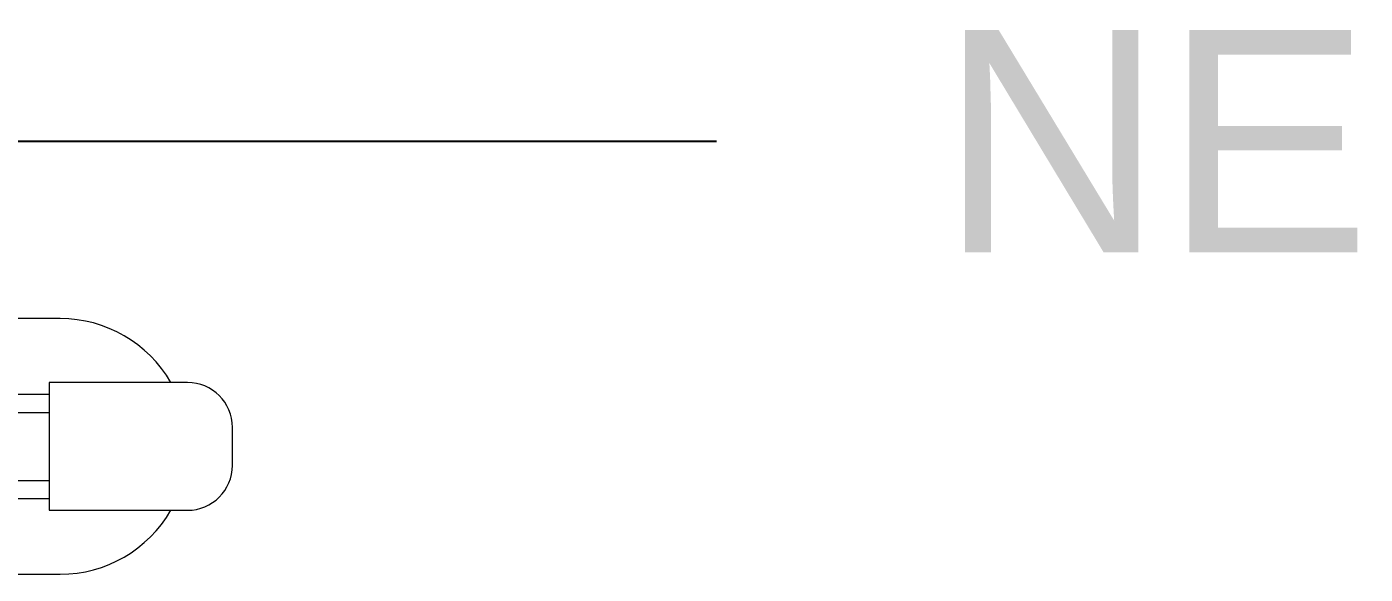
# Model space of a CAD drawing. Header units: metres. Extents: x 81 to 650, y -25 to 177.
# Drawn here: x 254.75 to 260.58, y 73.43 to 75.81 of the extents above; entities that cross this region are included whole.
import ezdxf

# ---------------------------------------------------------------- set-up
doc = ezdxf.new("R2010")
doc.units = ezdxf.units.M
doc.styles.get("Standard").update_dxf_attribs({"font": 'arial.ttf'})

msp = doc.modelspace()

# ---------------------------------------------------------------- linework, layer by layer
at = {"linetype": 'ByBlock', "lineweight": -2, "transparency": 33554687}
for p, q in [((252.9762, 75.3171), (255.0701, 75.3171)), ((255.0701, 75.3171), (257.753, 75.3171))]:
    msp.add_line(p, q, dxfattribs=at)
at = {"lineweight": 0, "transparency": 33554687}
for p, q in [((254.8935, 74.5446), (253.5882, 74.5446)), ((254.8456, 74.2662), (254.8456, 73.7096)), ((255.448, 74.2662), (254.8456, 74.2662)), ((254.081, 74.215), (254.8456, 74.215)), ((254.081, 74.1359), (254.8456, 74.1359)), ((255.6436, 73.9052), (255.6436, 74.0707)), ((254.081, 73.84), (254.8456, 73.84)), ((254.081, 73.7608), (254.8456, 73.7608)), ((254.8456, 73.7096), (255.448, 73.7096)), ((253.5882, 73.4313), (254.8935, 73.4313))]:
    msp.add_line(p, q, dxfattribs=at)
for centre, major_axis, start_param, end_param in [((254.8935, 73.9879), (-0.3936, 0.3936), 4.45059, 5.497787), ((255.448, 74.0707), (0.1383, 0.1383), 5.497787, 7.068583), ((255.448, 73.9052), (0.1383, 0.1383), 3.926991, 5.497787), ((254.8935, 73.9879), (0.3936, 0.3936), 3.926991, 4.974188)]:
    msp.add_ellipse(centre, major_axis=major_axis, ratio=1, start_param=start_param, end_param=end_param, dxfattribs=at)

# ---------------------------------------------------------------- texts
at = {"transparency": 33554687}
msp.add_text('NEUTRO', height=0.96757, dxfattribs=at).set_placement((258.7251, 74.8329))

doc.saveas('drawing.dxf')
